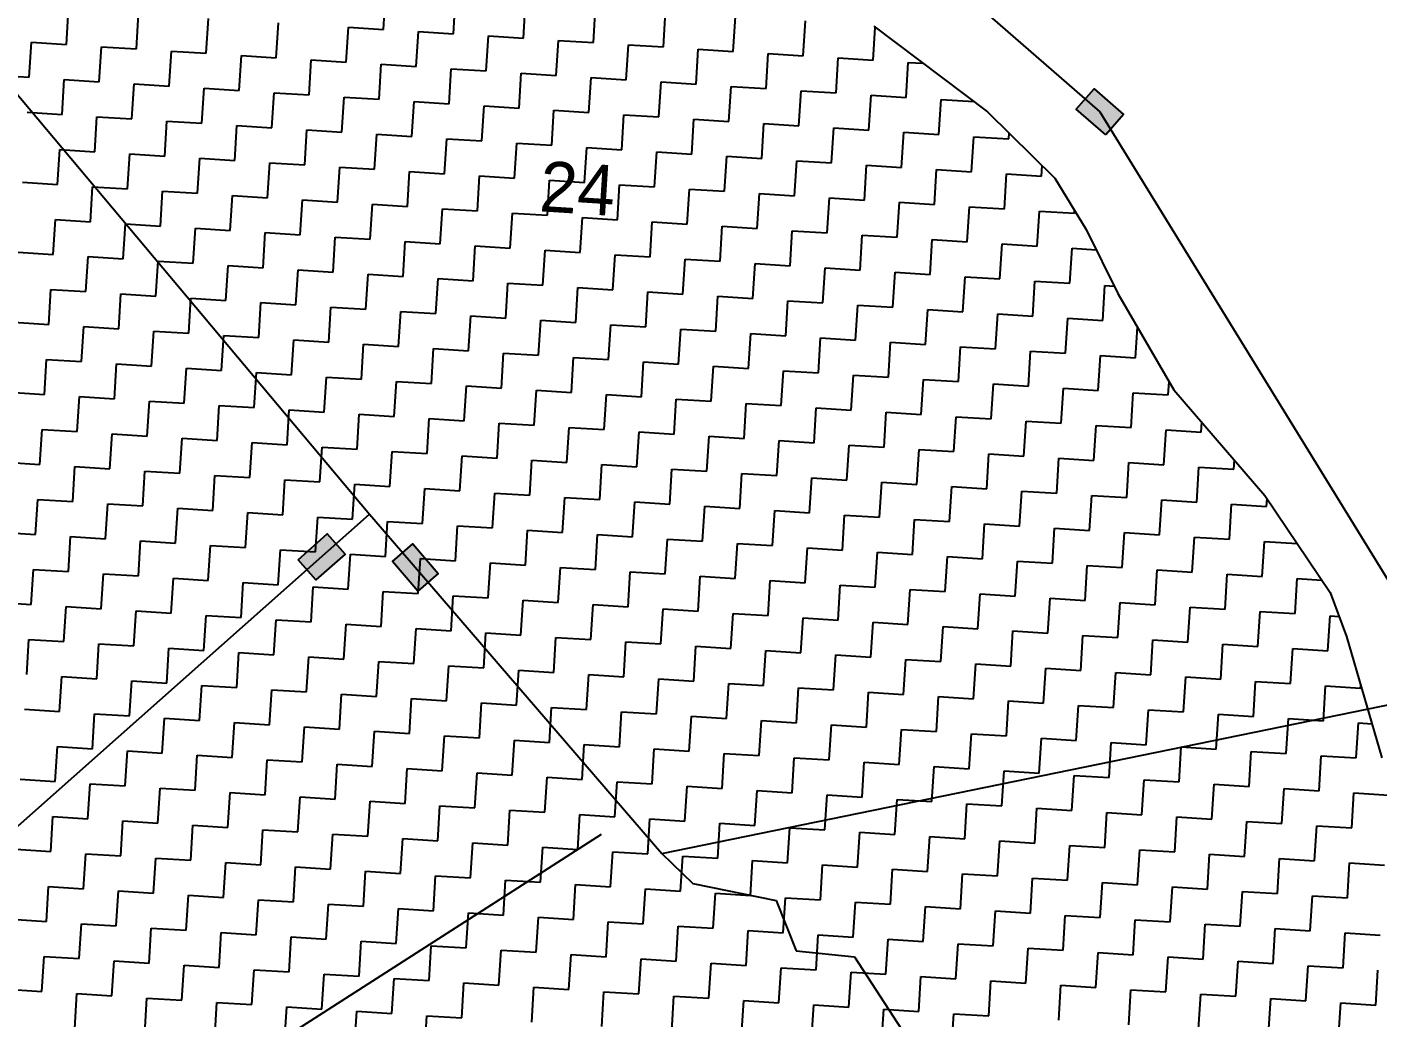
# Model space of a CAD drawing. Header units: metres. Extents: x 283327 to 285518, y 2014808 to 2017186.
# Drawn here: x 284659.1 to 285142.3, y 2015460.7 to 2015815.1 of the extents above; entities that cross this region are included whole.
import ezdxf
from ezdxf.enums import TextEntityAlignment as Align

# ---------------------------------------------------------------- set-up
doc = ezdxf.new("R2010")
doc.units = ezdxf.units.M
doc.header["$MEASUREMENT"] = 0
for name, color, linetype in [('POLY_HATCH', 12, 'Continuous'), ('POLY_PARCEL', 6, 'Continuous'), ('TEXT_PARCEL', 7, 'Continuous'), ('V_BOUND_LINE', 7, 'Continuous')]:
    doc.layers.add(name, color=color, linetype=linetype)
doc.styles.add('TEXT_MAP', font='', dxfattribs={"height": 2.5})
doc.styles.get('TEXT_MAP').set_extended_font_data('Kruti Dev 050')

msp = doc.modelspace()

# ---------------------------------------------------------------- hatches: boundary and pattern name
for points in [[(285040.74, 2015792.94), (285034.39, 2015785.66), (285044.91, 2015776.49), (285051.25, 2015783.77)], [(284772.89, 2015626.62), (284766.48, 2015633.85), (284756.04, 2015624.59), (284762.44, 2015617.36)], [(284797.15, 2015630.22), (284789.8, 2015623.95), (284798.87, 2015613.34), (284806.21, 2015619.61)]]:
    msp.add_hatch(color=256).paths.add_polyline_path(points)

# ---------------------------------------------------------------- linework, layer by layer
for points in [[(285044.91, 2015776.49), (285034.39, 2015785.66), (285040.74, 2015792.94), (285051.25, 2015783.77)], [(284756.04, 2015624.59), (284766.48, 2015633.85), (284772.89, 2015626.62), (284762.44, 2015617.36)], [(284798.87, 2015613.34), (284789.8, 2015623.95), (284797.15, 2015630.22), (284806.21, 2015619.61)]]:
    msp.add_lwpolyline(points, close=True)
msp.add_lwpolyline([(284659.73, 2015395.13), (284864.59, 2015526.42)])
at = {"layer": 'POLY_HATCH', "linetype": 'Continuous'}
for p, q in [((284786.59, 2015814.25), (284787.38, 2015826.76)), ((284811.62, 2015812.67), (284812.4, 2015825.19)), ((284836.64, 2015811.1), (284837.43, 2015823.61)), ((284673.19, 2015808.82), (284673.98, 2015821.33)), ((284698.22, 2015807.25), (284699.01, 2015819.76)), ((284723.24, 2015805.67), (284724.03, 2015818.18)), ((284861.67, 2015809.53), (284862.45, 2015822.04)), ((284886.69, 2015807.95), (284887.48, 2015820.46)), ((284911.71, 2015806.38), (284912.5, 2015818.89)), ((284748.27, 2015804.1), (284749.06, 2015816.61)), ((284773.29, 2015802.52), (284774.08, 2015815.04)), ((284774.08, 2015815.04), (284786.59, 2015814.25)), ((284798.32, 2015800.95), (284799.1, 2015813.46)), ((284799.1, 2015813.46), (284811.62, 2015812.67)), ((284936.74, 2015804.8), (284937.53, 2015817.31)), ((284961.76, 2015803.23), (284962.5, 2015814.93)), ((284659.9, 2015797.1), (284660.68, 2015809.61)), ((284660.68, 2015809.61), (284673.19, 2015808.82)), ((284684.92, 2015795.52), (284685.71, 2015808.03)), ((284685.71, 2015808.03), (284698.22, 2015807.25)), ((284823.34, 2015799.37), (284824.13, 2015811.89)), ((284824.13, 2015811.89), (284836.64, 2015811.1)), ((284848.37, 2015797.8), (284849.15, 2015810.31)), ((284849.15, 2015810.31), (284861.67, 2015809.53)), ((284873.39, 2015796.23), (284874.18, 2015808.74)), ((284874.18, 2015808.74), (284886.69, 2015807.95)), ((284709.94, 2015793.95), (284710.73, 2015806.46)), ((284710.73, 2015806.46), (284723.24, 2015805.67)), ((284734.97, 2015792.37), (284735.76, 2015804.88)), ((284735.76, 2015804.88), (284748.27, 2015804.1)), ((284759.99, 2015790.8), (284760.78, 2015803.31)), ((284760.78, 2015803.31), (284773.29, 2015802.52)), ((284898.42, 2015794.65), (284899.2, 2015807.16)), ((284899.2, 2015807.16), (284911.71, 2015806.38)), ((284923.44, 2015793.08), (284924.23, 2015805.59)), ((284924.23, 2015805.59), (284936.74, 2015804.8)), ((284948.46, 2015791.5), (284949.25, 2015804.01)), ((284949.25, 2015804.01), (284961.76, 2015803.23)), ((284785.02, 2015789.22), (284785.81, 2015801.74)), ((284785.81, 2015801.74), (284798.32, 2015800.95)), ((284810.04, 2015787.65), (284810.83, 2015800.16)), ((284810.83, 2015800.16), (284823.34, 2015799.37)), ((284835.07, 2015786.07), (284835.85, 2015798.59)), ((284835.85, 2015798.59), (284848.37, 2015797.8)), ((284973.49, 2015789.93), (284974.28, 2015802.44)), ((284974.28, 2015802.44), (284979.51, 2015802.11)), ((284647.38, 2015797.88), (284659.9, 2015797.1)), ((284671.62, 2015783.8), (284672.41, 2015796.31)), ((284672.41, 2015796.31), (284684.92, 2015795.52)), ((284696.65, 2015782.22), (284697.43, 2015794.73)), ((284697.43, 2015794.73), (284709.94, 2015793.95)), ((284860.09, 2015784.5), (284860.88, 2015797.01)), ((284860.88, 2015797.01), (284873.39, 2015796.23)), ((284885.12, 2015782.93), (284885.9, 2015795.44)), ((284885.9, 2015795.44), (284898.42, 2015794.65)), ((284910.14, 2015781.35), (284910.93, 2015793.86)), ((284910.93, 2015793.86), (284923.44, 2015793.08)), ((284721.67, 2015780.65), (284722.46, 2015793.16)), ((284722.46, 2015793.16), (284734.97, 2015792.37)), ((284746.69, 2015779.07), (284747.48, 2015791.59)), ((284747.48, 2015791.59), (284759.99, 2015790.8)), ((284771.72, 2015777.5), (284772.51, 2015790.01)), ((284772.51, 2015790.01), (284785.02, 2015789.22)), ((284935.16, 2015779.78), (284935.95, 2015792.29)), ((284935.95, 2015792.29), (284948.46, 2015791.5)), ((284960.19, 2015778.2), (284960.98, 2015790.72)), ((284960.98, 2015790.72), (284973.49, 2015789.93)), ((284985.21, 2015776.63), (284986, 2015789.14)), ((284986, 2015789.14), (284997.69, 2015788.41)), ((284659.11, 2015784.58), (284671.62, 2015783.8)), ((284796.74, 2015775.92), (284797.53, 2015788.44)), ((284797.53, 2015788.44), (284810.04, 2015787.65)), ((284821.77, 2015774.35), (284822.55, 2015786.86)), ((284822.55, 2015786.86), (284835.07, 2015786.07)), ((284846.79, 2015772.78), (284847.58, 2015785.29)), ((284847.58, 2015785.29), (284860.09, 2015784.5)), ((284871.82, 2015771.2), (284872.6, 2015783.71)), ((284872.6, 2015783.71), (284885.12, 2015782.93)), ((284683.35, 2015770.5), (284684.13, 2015783.01)), ((284684.13, 2015783.01), (284696.65, 2015782.22)), ((284708.37, 2015768.92), (284709.16, 2015781.43)), ((284709.16, 2015781.43), (284721.67, 2015780.65)), ((284733.39, 2015767.35), (284734.18, 2015779.86)), ((284734.18, 2015779.86), (284746.69, 2015779.07)), ((284896.84, 2015769.63), (284897.63, 2015782.14)), ((284897.63, 2015782.14), (284910.14, 2015781.35)), ((284921.87, 2015768.05), (284922.65, 2015780.56)), ((284922.65, 2015780.56), (284935.16, 2015779.78)), ((284946.89, 2015766.48), (284947.68, 2015778.99)), ((284947.68, 2015778.99), (284960.19, 2015778.2)), ((284758.42, 2015765.77), (284759.21, 2015778.29)), ((284759.21, 2015778.29), (284771.72, 2015777.5)), ((284783.44, 2015764.2), (284784.23, 2015776.71)), ((284784.23, 2015776.71), (284796.74, 2015775.92)), ((284808.47, 2015762.62), (284809.26, 2015775.14)), ((284809.26, 2015775.14), (284821.77, 2015774.35)), ((284971.91, 2015764.9), (284972.7, 2015777.42)), ((284972.7, 2015777.42), (284985.21, 2015776.63)), ((284996.94, 2015763.33), (284997.73, 2015775.84)), ((284997.73, 2015775.84), (285010.24, 2015775.05)), ((285010.24, 2015775.05), (285010.37, 2015777.08)), ((284670.05, 2015758.77), (284670.83, 2015771.28)), ((284670.83, 2015771.28), (284683.35, 2015770.5)), ((284695.07, 2015757.2), (284695.86, 2015769.71)), ((284695.86, 2015769.71), (284708.37, 2015768.92)), ((284833.49, 2015761.05), (284834.28, 2015773.56)), ((284834.28, 2015773.56), (284846.79, 2015772.78)), ((284858.52, 2015759.48), (284859.3, 2015771.99)), ((284859.3, 2015771.99), (284871.82, 2015771.2)), ((284883.54, 2015757.9), (284884.33, 2015770.41)), ((284884.33, 2015770.41), (284896.84, 2015769.63)), ((284720.1, 2015755.62), (284720.88, 2015768.13)), ((284720.88, 2015768.13), (284733.39, 2015767.35)), ((284745.12, 2015754.05), (284745.91, 2015766.56)), ((284745.91, 2015766.56), (284758.42, 2015765.77)), ((284770.14, 2015752.47), (284770.93, 2015764.99)), ((284770.93, 2015764.99), (284783.44, 2015764.2)), ((284908.57, 2015756.33), (284909.35, 2015768.84)), ((284909.35, 2015768.84), (284921.87, 2015768.05)), ((284933.59, 2015754.75), (284934.38, 2015767.27)), ((284934.38, 2015767.27), (284946.89, 2015766.48)), ((284958.61, 2015753.18), (284959.4, 2015765.69)), ((284959.4, 2015765.69), (284971.91, 2015764.9)), ((285021.96, 2015761.76), (285022.2, 2015765.46)), ((284657.53, 2015759.56), (284670.05, 2015758.77)), ((284795.17, 2015750.9), (284795.96, 2015763.41)), ((284795.96, 2015763.41), (284808.47, 2015762.62)), ((284820.19, 2015749.33), (284820.98, 2015761.84)), ((284820.98, 2015761.84), (284833.49, 2015761.05)), ((284845.22, 2015747.75), (284846, 2015760.26)), ((284846, 2015760.26), (284858.52, 2015759.48)), ((284983.64, 2015751.6), (284984.43, 2015764.12)), ((284984.43, 2015764.12), (284996.94, 2015763.33)), ((285008.66, 2015750.03), (285009.45, 2015762.54)), ((285009.45, 2015762.54), (285021.96, 2015761.76)), ((284681.77, 2015745.47), (284682.56, 2015757.98)), ((284682.56, 2015757.98), (284695.07, 2015757.2)), ((284706.8, 2015743.9), (284707.58, 2015756.41)), ((284707.58, 2015756.41), (284720.1, 2015755.62)), ((284731.82, 2015742.32), (284732.61, 2015754.84)), ((284732.61, 2015754.84), (284745.12, 2015754.05)), ((284870.24, 2015746.18), (284871.03, 2015758.69)), ((284871.03, 2015758.69), (284883.54, 2015757.9)), ((284895.27, 2015744.6), (284896.05, 2015757.11)), ((284896.05, 2015757.11), (284908.57, 2015756.33)), ((284920.29, 2015743.03), (284921.08, 2015755.54)), ((284921.08, 2015755.54), (284933.59, 2015754.75)), ((284756.84, 2015740.75), (284757.63, 2015753.26)), ((284757.63, 2015753.26), (284770.14, 2015752.47)), ((284781.87, 2015739.17), (284782.66, 2015751.69)), ((284782.66, 2015751.69), (284795.17, 2015750.9)), ((284806.89, 2015737.6), (284807.68, 2015750.11)), ((284807.68, 2015750.11), (284820.19, 2015749.33)), ((284945.32, 2015741.45), (284946.1, 2015753.97)), ((284946.1, 2015753.97), (284958.61, 2015753.18)), ((284970.34, 2015739.88), (284971.13, 2015752.39)), ((284971.13, 2015752.39), (284983.64, 2015751.6)), ((284995.36, 2015738.31), (284996.15, 2015750.82)), ((284996.15, 2015750.82), (285008.66, 2015750.03)), ((284668.47, 2015733.75), (284669.26, 2015746.26)), ((284669.26, 2015746.26), (284681.77, 2015745.47)), ((284831.92, 2015736.03), (284832.71, 2015748.54)), ((284832.71, 2015748.54), (284845.22, 2015747.75)), ((284856.94, 2015734.45), (284857.73, 2015746.96)), ((284857.73, 2015746.96), (284870.24, 2015746.18)), ((284881.97, 2015732.88), (284882.75, 2015745.39)), ((284882.75, 2015745.39), (284895.27, 2015744.6)), ((285020.39, 2015736.73), (285021.18, 2015749.24)), ((285021.18, 2015749.24), (285033.69, 2015748.46)), ((285033.69, 2015748.46), (285033.75, 2015749.5)), ((284693.5, 2015732.17), (284694.28, 2015744.68)), ((284694.28, 2015744.68), (284706.8, 2015743.9)), ((284718.52, 2015730.6), (284719.31, 2015743.11)), ((284719.31, 2015743.11), (284731.82, 2015742.32)), ((284743.55, 2015729.02), (284744.33, 2015741.54)), ((284744.33, 2015741.54), (284756.84, 2015740.75)), ((284906.99, 2015731.3), (284907.78, 2015743.82)), ((284907.78, 2015743.82), (284920.29, 2015743.03)), ((284932.02, 2015729.73), (284932.8, 2015742.24)), ((284932.8, 2015742.24), (284945.32, 2015741.45)), ((284957.04, 2015728.15), (284957.83, 2015740.67)), ((284957.83, 2015740.67), (284970.34, 2015739.88)), ((284768.57, 2015727.45), (284769.36, 2015739.96)), ((284769.36, 2015739.96), (284781.87, 2015739.17)), ((284793.59, 2015725.88), (284794.38, 2015738.39)), ((284794.38, 2015738.39), (284806.89, 2015737.6)), ((284818.62, 2015724.3), (284819.41, 2015736.81)), ((284819.41, 2015736.81), (284831.92, 2015736.03)), ((284982.07, 2015726.58), (284982.85, 2015739.09)), ((284982.85, 2015739.09), (284995.36, 2015738.31)), ((285007.09, 2015725.01), (285007.88, 2015737.52)), ((285007.88, 2015737.52), (285020.39, 2015736.73)), ((285032.11, 2015723.43), (285032.9, 2015735.94)), ((285032.9, 2015735.94), (285041.54, 2015735.4)), ((284655.96, 2015734.53), (284668.47, 2015733.75)), ((284680.2, 2015720.45), (284680.98, 2015732.96)), ((284680.98, 2015732.96), (284693.5, 2015732.17)), ((284705.22, 2015718.87), (284706.01, 2015731.39)), ((284706.01, 2015731.39), (284718.52, 2015730.6)), ((284843.64, 2015722.73), (284844.43, 2015735.24)), ((284844.43, 2015735.24), (284856.94, 2015734.45)), ((284868.67, 2015721.15), (284869.45, 2015733.66)), ((284869.45, 2015733.66), (284881.97, 2015732.88)), ((284893.69, 2015719.58), (284894.48, 2015732.09)), ((284894.48, 2015732.09), (284906.99, 2015731.3)), ((284730.25, 2015717.3), (284731.03, 2015729.81)), ((284731.03, 2015729.81), (284743.55, 2015729.02)), ((284755.27, 2015715.72), (284756.06, 2015728.24)), ((284756.06, 2015728.24), (284768.57, 2015727.45)), ((284780.29, 2015714.15), (284781.08, 2015726.66)), ((284781.08, 2015726.66), (284793.59, 2015725.88)), ((284918.72, 2015718), (284919.5, 2015730.52)), ((284919.5, 2015730.52), (284932.02, 2015729.73)), ((284943.74, 2015716.43), (284944.53, 2015728.94)), ((284944.53, 2015728.94), (284957.04, 2015728.15)), ((284968.77, 2015714.85), (284969.55, 2015727.37)), ((284969.55, 2015727.37), (284982.07, 2015726.58)), ((284993.79, 2015713.28), (284994.58, 2015725.79)), ((284994.58, 2015725.79), (285007.09, 2015725.01)), ((284666.9, 2015708.72), (284667.68, 2015721.23)), ((284667.68, 2015721.23), (284680.2, 2015720.45)), ((284805.32, 2015712.58), (284806.11, 2015725.09)), ((284806.11, 2015725.09), (284818.62, 2015724.3)), ((284830.34, 2015711), (284831.13, 2015723.51)), ((284831.13, 2015723.51), (284843.64, 2015722.73)), ((284855.37, 2015709.43), (284856.16, 2015721.94)), ((284856.16, 2015721.94), (284868.67, 2015721.15)), ((285018.81, 2015711.71), (285019.6, 2015724.22)), ((285019.6, 2015724.22), (285032.11, 2015723.43)), ((285043.84, 2015710.13), (285044.63, 2015722.64)), ((285044.63, 2015722.64), (285047.97, 2015722.43)), ((284691.92, 2015707.15), (284692.71, 2015719.66)), ((284692.71, 2015719.66), (284705.22, 2015718.87)), ((284716.95, 2015705.57), (284717.73, 2015718.09)), ((284717.73, 2015718.09), (284730.25, 2015717.3)), ((284741.97, 2015704), (284742.76, 2015716.51)), ((284742.76, 2015716.51), (284755.27, 2015715.72)), ((284880.39, 2015707.85), (284881.18, 2015720.37)), ((284881.18, 2015720.37), (284893.69, 2015719.58)), ((284905.42, 2015706.28), (284906.2, 2015718.79)), ((284906.2, 2015718.79), (284918.72, 2015718)), ((284930.44, 2015704.7), (284931.23, 2015717.22)), ((284931.23, 2015717.22), (284943.74, 2015716.43)), ((284767, 2015702.43), (284767.78, 2015714.94)), ((284767.78, 2015714.94), (284780.29, 2015714.15)), ((284792.02, 2015700.85), (284792.81, 2015713.36)), ((284792.81, 2015713.36), (284805.32, 2015712.58)), ((284817.04, 2015699.28), (284817.83, 2015711.79)), ((284817.83, 2015711.79), (284830.34, 2015711)), ((284955.47, 2015703.13), (284956.25, 2015715.64)), ((284956.25, 2015715.64), (284968.77, 2015714.85)), ((284980.49, 2015701.56), (284981.28, 2015714.07)), ((284981.28, 2015714.07), (284993.79, 2015713.28)), ((285005.52, 2015699.98), (285006.3, 2015712.49)), ((285006.3, 2015712.49), (285018.81, 2015711.71)), ((284654.39, 2015709.51), (284666.9, 2015708.72)), ((284678.62, 2015695.42), (284679.41, 2015707.94)), ((284679.41, 2015707.94), (284691.92, 2015707.15)), ((284842.07, 2015697.7), (284842.86, 2015710.21)), ((284842.86, 2015710.21), (284855.37, 2015709.43)), ((284867.09, 2015696.13), (284867.88, 2015708.64)), ((284867.88, 2015708.64), (284880.39, 2015707.85)), ((284892.12, 2015694.55), (284892.91, 2015707.07)), ((284892.91, 2015707.07), (284905.42, 2015706.28)), ((285030.54, 2015698.41), (285031.33, 2015710.92)), ((285031.33, 2015710.92), (285043.84, 2015710.13)), ((285055.56, 2015696.83), (285056.25, 2015707.77)), ((284703.65, 2015693.85), (284704.43, 2015706.36)), ((284704.43, 2015706.36), (284716.95, 2015705.57)), ((284728.67, 2015692.27), (284729.46, 2015704.79)), ((284729.46, 2015704.79), (284741.97, 2015704)), ((284753.7, 2015690.7), (284754.48, 2015703.21)), ((284754.48, 2015703.21), (284767, 2015702.43)), ((284778.72, 2015689.13), (284779.51, 2015701.64)), ((284779.51, 2015701.64), (284792.02, 2015700.85)), ((284917.14, 2015692.98), (284917.93, 2015705.49)), ((284917.93, 2015705.49), (284930.44, 2015704.7)), ((284942.17, 2015691.4), (284942.95, 2015703.92)), ((284942.95, 2015703.92), (284955.47, 2015703.13)), ((284967.19, 2015689.83), (284967.98, 2015702.34)), ((284967.98, 2015702.34), (284980.49, 2015701.56)), ((284803.75, 2015687.55), (284804.53, 2015700.06)), ((284804.53, 2015700.06), (284817.04, 2015699.28)), ((284828.77, 2015685.98), (284829.56, 2015698.49)), ((284829.56, 2015698.49), (284842.07, 2015697.7)), ((284853.79, 2015684.4), (284854.58, 2015696.91)), ((284854.58, 2015696.91), (284867.09, 2015696.13)), ((284992.22, 2015688.26), (284993, 2015700.77)), ((284993, 2015700.77), (285005.52, 2015699.98)), ((285017.24, 2015686.68), (285018.03, 2015699.19)), ((285018.03, 2015699.19), (285030.54, 2015698.41)), ((285042.26, 2015685.11), (285043.05, 2015697.62)), ((285043.05, 2015697.62), (285055.56, 2015696.83)), ((284665.32, 2015683.7), (284666.11, 2015696.21)), ((284666.11, 2015696.21), (284678.62, 2015695.42)), ((284690.35, 2015682.12), (284691.14, 2015694.64)), ((284691.14, 2015694.64), (284703.65, 2015693.85)), ((284715.37, 2015680.55), (284716.16, 2015693.06)), ((284716.16, 2015693.06), (284728.67, 2015692.27)), ((284878.82, 2015682.83), (284879.61, 2015695.34)), ((284879.61, 2015695.34), (284892.12, 2015694.55)), ((284903.84, 2015681.25), (284904.63, 2015693.77)), ((284904.63, 2015693.77), (284917.14, 2015692.98)), ((284928.87, 2015679.68), (284929.65, 2015692.19)), ((284929.65, 2015692.19), (284942.17, 2015691.4)), ((284740.4, 2015678.97), (284741.18, 2015691.49)), ((284741.18, 2015691.49), (284753.7, 2015690.7)), ((284765.42, 2015677.4), (284766.21, 2015689.91)), ((284766.21, 2015689.91), (284778.72, 2015689.13)), ((284790.45, 2015675.83), (284791.23, 2015688.34)), ((284791.23, 2015688.34), (284803.75, 2015687.55)), ((284953.89, 2015678.11), (284954.68, 2015690.62)), ((284954.68, 2015690.62), (284967.19, 2015689.83)), ((284978.92, 2015676.53), (284979.7, 2015689.04)), ((284979.7, 2015689.04), (284992.22, 2015688.26)), ((285003.94, 2015674.96), (285004.73, 2015687.47)), ((285004.73, 2015687.47), (285017.24, 2015686.68)), ((285067.29, 2015683.53), (285067.58, 2015688.23)), ((284652.81, 2015684.49), (284665.32, 2015683.7)), ((284677.05, 2015670.4), (284677.84, 2015682.91)), ((284677.84, 2015682.91), (284690.35, 2015682.12)), ((284815.47, 2015674.25), (284816.26, 2015686.76)), ((284816.26, 2015686.76), (284828.77, 2015685.98)), ((284840.49, 2015672.68), (284841.28, 2015685.19)), ((284841.28, 2015685.19), (284853.79, 2015684.4)), ((284865.52, 2015671.1), (284866.31, 2015683.62)), ((284866.31, 2015683.62), (284878.82, 2015682.83)), ((285028.97, 2015673.38), (285029.75, 2015685.89)), ((285029.75, 2015685.89), (285042.26, 2015685.11)), ((285053.99, 2015671.81), (285054.78, 2015684.32)), ((285054.78, 2015684.32), (285067.29, 2015683.53)), ((284702.07, 2015668.82), (284702.86, 2015681.34)), ((284702.86, 2015681.34), (284715.37, 2015680.55)), ((284727.1, 2015667.25), (284727.88, 2015679.76)), ((284727.88, 2015679.76), (284740.4, 2015678.97)), ((284752.12, 2015665.68), (284752.91, 2015678.19)), ((284752.91, 2015678.19), (284765.42, 2015677.4)), ((284890.54, 2015669.53), (284891.33, 2015682.04)), ((284891.33, 2015682.04), (284903.84, 2015681.25)), ((284915.57, 2015667.95), (284916.36, 2015680.47)), ((284916.36, 2015680.47), (284928.87, 2015679.68)), ((284940.59, 2015666.38), (284941.38, 2015678.89)), ((284941.38, 2015678.89), (284953.89, 2015678.11)), ((284777.15, 2015664.1), (284777.93, 2015676.61)), ((284777.93, 2015676.61), (284790.45, 2015675.83)), ((284802.17, 2015662.53), (284802.96, 2015675.04)), ((284802.96, 2015675.04), (284815.47, 2015674.25)), ((284827.2, 2015660.95), (284827.98, 2015673.46)), ((284827.98, 2015673.46), (284840.49, 2015672.68)), ((284965.62, 2015664.81), (284966.4, 2015677.32)), ((284966.4, 2015677.32), (284978.92, 2015676.53)), ((284990.64, 2015663.23), (284991.43, 2015675.74)), ((284991.43, 2015675.74), (285003.94, 2015674.96)), ((285015.67, 2015661.66), (285016.45, 2015674.17)), ((285016.45, 2015674.17), (285028.97, 2015673.38)), ((285040.69, 2015660.08), (285041.48, 2015672.6)), ((285041.48, 2015672.6), (285053.99, 2015671.81)), ((285079.01, 2015670.23), (285079.24, 2015673.76)), ((284663.75, 2015658.67), (284664.54, 2015671.19)), ((284664.54, 2015671.19), (284677.05, 2015670.4)), ((284688.77, 2015657.1), (284689.56, 2015669.61)), ((284689.56, 2015669.61), (284702.07, 2015668.82)), ((284713.8, 2015655.52), (284714.59, 2015668.04)), ((284714.59, 2015668.04), (284727.1, 2015667.25)), ((284852.22, 2015659.38), (284853.01, 2015671.89)), ((284853.01, 2015671.89), (284865.52, 2015671.1)), ((284877.24, 2015657.8), (284878.03, 2015670.32)), ((284878.03, 2015670.32), (284890.54, 2015669.53)), ((284902.27, 2015656.23), (284903.06, 2015668.74)), ((284903.06, 2015668.74), (284915.57, 2015667.95)), ((285065.71, 2015658.51), (285066.5, 2015671.02)), ((285066.5, 2015671.02), (285079.01, 2015670.23)), ((284738.82, 2015653.95), (284739.61, 2015666.46)), ((284739.61, 2015666.46), (284752.12, 2015665.68)), ((284763.85, 2015652.38), (284764.63, 2015664.89)), ((284764.63, 2015664.89), (284777.15, 2015664.1)), ((284788.87, 2015650.8), (284789.66, 2015663.31)), ((284789.66, 2015663.31), (284802.17, 2015662.53)), ((284927.29, 2015654.66), (284928.08, 2015667.17)), ((284928.08, 2015667.17), (284940.59, 2015666.38)), ((284952.32, 2015653.08), (284953.1, 2015665.59)), ((284953.1, 2015665.59), (284965.62, 2015664.81)), ((284977.34, 2015651.51), (284978.13, 2015664.02)), ((284978.13, 2015664.02), (284990.64, 2015663.23)), ((284651.24, 2015659.46), (284663.75, 2015658.67)), ((284813.9, 2015649.23), (284814.68, 2015661.74)), ((284814.68, 2015661.74), (284827.2, 2015660.95)), ((284838.92, 2015647.65), (284839.71, 2015660.17)), ((284839.71, 2015660.17), (284852.22, 2015659.38)), ((284863.94, 2015646.08), (284864.73, 2015658.59)), ((284864.73, 2015658.59), (284877.24, 2015657.8)), ((285002.37, 2015649.93), (285003.15, 2015662.44)), ((285003.15, 2015662.44), (285015.67, 2015661.66)), ((285027.39, 2015648.36), (285028.18, 2015660.87)), ((285028.18, 2015660.87), (285040.69, 2015660.08)), ((285052.42, 2015646.78), (285053.2, 2015659.3)), ((285053.2, 2015659.3), (285065.71, 2015658.51)), ((285090.74, 2015656.93), (285090.94, 2015660.16)), ((284675.47, 2015645.37), (284676.26, 2015657.89)), ((284676.26, 2015657.89), (284688.77, 2015657.1)), ((284700.5, 2015643.8), (284701.29, 2015656.31)), ((284701.29, 2015656.31), (284713.8, 2015655.52)), ((284725.52, 2015642.23), (284726.31, 2015654.74)), ((284726.31, 2015654.74), (284738.82, 2015653.95)), ((284888.97, 2015644.5), (284889.76, 2015657.02)), ((284889.76, 2015657.02), (284902.27, 2015656.23)), ((284913.99, 2015642.93), (284914.78, 2015655.44)), ((284914.78, 2015655.44), (284927.29, 2015654.66)), ((284939.02, 2015641.36), (284939.81, 2015653.87)), ((284939.81, 2015653.87), (284952.32, 2015653.08)), ((285077.44, 2015645.21), (285078.23, 2015657.72)), ((285078.23, 2015657.72), (285090.74, 2015656.93)), ((284750.55, 2015640.65), (284751.33, 2015653.16)), ((284751.33, 2015653.16), (284763.85, 2015652.38)), ((284775.57, 2015639.08), (284776.36, 2015651.59)), ((284776.36, 2015651.59), (284788.87, 2015650.8)), ((284800.6, 2015637.5), (284801.38, 2015650.01)), ((284801.38, 2015650.01), (284813.9, 2015649.23)), ((284825.62, 2015635.93), (284826.41, 2015648.44)), ((284826.41, 2015648.44), (284838.92, 2015647.65)), ((284964.04, 2015639.78), (284964.83, 2015652.29)), ((284964.83, 2015652.29), (284977.34, 2015651.51)), ((284989.07, 2015638.21), (284989.85, 2015650.72)), ((284989.85, 2015650.72), (285002.37, 2015649.93)), ((285014.09, 2015636.63), (285014.88, 2015649.15)), ((285014.88, 2015649.15), (285027.39, 2015648.36)), ((284662.17, 2015633.65), (284662.96, 2015646.16)), ((284662.96, 2015646.16), (284675.47, 2015645.37)), ((284687.2, 2015632.07), (284687.99, 2015644.59)), ((284687.99, 2015644.59), (284700.5, 2015643.8)), ((284850.65, 2015634.35), (284851.43, 2015646.87)), ((284851.43, 2015646.87), (284863.94, 2015646.08)), ((284875.67, 2015632.78), (284876.46, 2015645.29)), ((284876.46, 2015645.29), (284888.97, 2015644.5)), ((284900.69, 2015631.21), (284901.48, 2015643.72)), ((284901.48, 2015643.72), (284913.99, 2015642.93)), ((285039.12, 2015635.06), (285039.9, 2015647.57)), ((285039.9, 2015647.57), (285052.42, 2015646.78)), ((285064.14, 2015633.48), (285064.93, 2015646)), ((285064.93, 2015646), (285077.44, 2015645.21)), ((285089.17, 2015631.91), (285089.95, 2015644.42)), ((285089.95, 2015644.42), (285102.46, 2015643.64)), ((285102.46, 2015643.64), (285102.63, 2015646.32)), ((284712.22, 2015630.5), (284713.01, 2015643.01)), ((284713.01, 2015643.01), (284725.52, 2015642.23)), ((284737.25, 2015628.93), (284738.04, 2015641.44)), ((284738.04, 2015641.44), (284750.55, 2015640.65)), ((284762.27, 2015627.35), (284763.06, 2015639.86)), ((284763.06, 2015639.86), (284775.57, 2015639.08)), ((284925.72, 2015629.63), (284926.51, 2015642.14)), ((284926.51, 2015642.14), (284939.02, 2015641.36)), ((284950.74, 2015628.06), (284951.53, 2015640.57)), ((284951.53, 2015640.57), (284964.04, 2015639.78)), ((284975.77, 2015626.48), (284976.55, 2015638.99)), ((284976.55, 2015638.99), (284989.07, 2015638.21)), ((284649.66, 2015634.44), (284662.17, 2015633.65)), ((284787.3, 2015625.78), (284788.08, 2015638.29)), ((284788.08, 2015638.29), (284800.6, 2015637.5)), ((284812.32, 2015624.2), (284813.11, 2015636.72)), ((284813.11, 2015636.72), (284825.62, 2015635.93)), ((284837.35, 2015622.63), (284838.13, 2015635.14)), ((284838.13, 2015635.14), (284850.65, 2015634.35)), ((285000.79, 2015624.91), (285001.58, 2015637.42)), ((285001.58, 2015637.42), (285014.09, 2015636.63)), ((285025.82, 2015623.33), (285026.6, 2015635.85)), ((285026.6, 2015635.85), (285039.12, 2015635.06)), ((285050.84, 2015621.76), (285051.63, 2015634.27)), ((285051.63, 2015634.27), (285064.14, 2015633.48)), ((284673.9, 2015620.35), (284674.69, 2015632.86)), ((284674.69, 2015632.86), (284687.2, 2015632.07)), ((284698.92, 2015618.78), (284699.71, 2015631.29)), ((284699.71, 2015631.29), (284712.22, 2015630.5)), ((284723.95, 2015617.2), (284724.74, 2015629.71)), ((284724.74, 2015629.71), (284737.25, 2015628.93)), ((284862.37, 2015621.05), (284863.16, 2015633.57)), ((284863.16, 2015633.57), (284875.67, 2015632.78)), ((284887.4, 2015619.48), (284888.18, 2015631.99)), ((284888.18, 2015631.99), (284900.69, 2015631.21)), ((284912.42, 2015617.91), (284913.21, 2015630.42)), ((284913.21, 2015630.42), (284925.72, 2015629.63)), ((285075.87, 2015620.18), (285076.65, 2015632.7)), ((285076.65, 2015632.7), (285089.17, 2015631.91)), ((285100.89, 2015618.61), (285101.68, 2015631.12)), ((285101.68, 2015631.12), (285113.37, 2015630.39)), ((284748.97, 2015615.63), (284749.76, 2015628.14)), ((284749.76, 2015628.14), (284762.27, 2015627.35)), ((284774, 2015614.05), (284774.78, 2015626.56)), ((284774.78, 2015626.56), (284787.3, 2015625.78)), ((284799.02, 2015612.48), (284799.81, 2015624.99)), ((284799.81, 2015624.99), (284812.32, 2015624.2)), ((284937.44, 2015616.33), (284938.23, 2015628.84)), ((284938.23, 2015628.84), (284950.74, 2015628.06)), ((284962.47, 2015614.76), (284963.26, 2015627.27)), ((284963.26, 2015627.27), (284975.77, 2015626.48)), ((284987.49, 2015613.18), (284988.28, 2015625.7)), ((284988.28, 2015625.7), (285000.79, 2015624.91)), ((284660.6, 2015608.62), (284661.39, 2015621.14)), ((284661.39, 2015621.14), (284673.9, 2015620.35)), ((284685.62, 2015607.05), (284686.41, 2015619.56)), ((284686.41, 2015619.56), (284698.92, 2015618.78)), ((284824.05, 2015610.9), (284824.83, 2015623.42)), ((284824.83, 2015623.42), (284837.35, 2015622.63)), ((284849.07, 2015609.33), (284849.86, 2015621.84)), ((284849.86, 2015621.84), (284862.37, 2015621.05)), ((284874.1, 2015607.75), (284874.88, 2015620.27)), ((284874.88, 2015620.27), (284887.4, 2015619.48)), ((285012.52, 2015611.61), (285013.3, 2015624.12)), ((285013.3, 2015624.12), (285025.82, 2015623.33)), ((285037.54, 2015610.03), (285038.33, 2015622.55)), ((285038.33, 2015622.55), (285050.84, 2015621.76)), ((285062.57, 2015608.46), (285063.35, 2015620.97)), ((285063.35, 2015620.97), (285075.87, 2015620.18)), ((285087.59, 2015606.89), (285088.38, 2015619.4)), ((285088.38, 2015619.4), (285100.89, 2015618.61)), ((284710.65, 2015605.48), (284711.44, 2015617.99)), ((284711.44, 2015617.99), (284723.95, 2015617.2)), ((284735.67, 2015603.9), (284736.46, 2015616.41)), ((284736.46, 2015616.41), (284748.97, 2015615.63)), ((284760.7, 2015602.33), (284761.49, 2015614.84)), ((284761.49, 2015614.84), (284774, 2015614.05)), ((284899.12, 2015606.18), (284899.91, 2015618.69)), ((284899.91, 2015618.69), (284912.42, 2015617.91)), ((284924.14, 2015604.61), (284924.93, 2015617.12)), ((284924.93, 2015617.12), (284937.44, 2015616.33)), ((284949.17, 2015603.03), (284949.96, 2015615.54)), ((284949.96, 2015615.54), (284962.47, 2015614.76)), ((285112.62, 2015605.31), (285113.4, 2015617.82)), ((285113.4, 2015617.82), (285122.21, 2015617.27)), ((284785.72, 2015600.75), (284786.51, 2015613.27)), ((284786.51, 2015613.27), (284799.02, 2015612.48)), ((284810.75, 2015599.18), (284811.53, 2015611.69)), ((284811.53, 2015611.69), (284824.05, 2015610.9)), ((284835.77, 2015597.6), (284836.56, 2015610.12)), ((284836.56, 2015610.12), (284849.07, 2015609.33)), ((284974.19, 2015601.46), (284974.98, 2015613.97)), ((284974.98, 2015613.97), (284987.49, 2015613.18)), ((284999.22, 2015599.88), (285000.01, 2015612.4)), ((285000.01, 2015612.4), (285012.52, 2015611.61)), ((285024.24, 2015598.31), (285025.03, 2015610.82)), ((285025.03, 2015610.82), (285037.54, 2015610.03)), ((284648.09, 2015609.41), (284660.6, 2015608.62)), ((284672.33, 2015595.33), (284673.11, 2015607.84)), ((284673.11, 2015607.84), (284685.62, 2015607.05)), ((284697.35, 2015593.75), (284698.14, 2015606.26)), ((284698.14, 2015606.26), (284710.65, 2015605.48)), ((284860.8, 2015596.03), (284861.58, 2015608.54)), ((284861.58, 2015608.54), (284874.1, 2015607.75)), ((284885.82, 2015594.46), (284886.61, 2015606.97)), ((284886.61, 2015606.97), (284899.12, 2015606.18)), ((284910.85, 2015592.88), (284911.63, 2015605.39)), ((284911.63, 2015605.39), (284924.14, 2015604.61)), ((285049.27, 2015596.73), (285050.05, 2015609.25)), ((285050.05, 2015609.25), (285062.57, 2015608.46)), ((285074.29, 2015595.16), (285075.08, 2015607.67)), ((285075.08, 2015607.67), (285087.59, 2015606.89)), ((285099.32, 2015593.59), (285100.1, 2015606.1)), ((285100.1, 2015606.1), (285112.62, 2015605.31)), ((284722.37, 2015592.18), (284723.16, 2015604.69)), ((284723.16, 2015604.69), (284735.67, 2015603.9)), ((284747.4, 2015590.6), (284748.19, 2015603.11)), ((284748.19, 2015603.11), (284760.7, 2015602.33)), ((284772.42, 2015589.03), (284773.21, 2015601.54)), ((284773.21, 2015601.54), (284785.72, 2015600.75)), ((284935.87, 2015591.31), (284936.66, 2015603.82)), ((284936.66, 2015603.82), (284949.17, 2015603.03)), ((284960.89, 2015589.73), (284961.68, 2015602.24)), ((284961.68, 2015602.24), (284974.19, 2015601.46)), ((284985.92, 2015588.16), (284986.71, 2015600.67)), ((284986.71, 2015600.67), (284999.22, 2015599.88)), ((285124.34, 2015592.01), (285125.13, 2015604.52)), ((285125.13, 2015604.52), (285128.36, 2015604.32)), ((284659.03, 2015583.6), (284659.81, 2015596.11)), ((284659.81, 2015596.11), (284672.33, 2015595.33)), ((284797.45, 2015587.45), (284798.24, 2015599.97)), ((284798.24, 2015599.97), (284810.75, 2015599.18)), ((284822.47, 2015585.88), (284823.26, 2015598.39)), ((284823.26, 2015598.39), (284835.77, 2015597.6)), ((284847.5, 2015584.3), (284848.28, 2015596.82)), ((284848.28, 2015596.82), (284860.8, 2015596.03)), ((284872.52, 2015582.73), (284873.31, 2015595.24)), ((284873.31, 2015595.24), (284885.82, 2015594.46)), ((285010.94, 2015586.58), (285011.73, 2015599.1)), ((285011.73, 2015599.1), (285024.24, 2015598.31)), ((285035.97, 2015585.01), (285036.75, 2015597.52)), ((285036.75, 2015597.52), (285049.27, 2015596.73)), ((285060.99, 2015583.44), (285061.78, 2015595.95)), ((285061.78, 2015595.95), (285074.29, 2015595.16)), ((284684.05, 2015582.03), (284684.84, 2015594.54)), ((284684.84, 2015594.54), (284697.35, 2015593.75)), ((284709.08, 2015580.45), (284709.86, 2015592.96)), ((284709.86, 2015592.96), (284722.37, 2015592.18)), ((284734.1, 2015578.88), (284734.89, 2015591.39)), ((284734.89, 2015591.39), (284747.4, 2015590.6)), ((284897.55, 2015581.16), (284898.33, 2015593.67)), ((284898.33, 2015593.67), (284910.85, 2015592.88)), ((284922.57, 2015579.58), (284923.36, 2015592.09)), ((284923.36, 2015592.09), (284935.87, 2015591.31)), ((284947.59, 2015578.01), (284948.38, 2015590.52)), ((284948.38, 2015590.52), (284960.89, 2015589.73)), ((285086.02, 2015581.86), (285086.8, 2015594.37)), ((285086.8, 2015594.37), (285099.32, 2015593.59)), ((285111.04, 2015580.29), (285111.83, 2015592.8)), ((285111.83, 2015592.8), (285124.34, 2015592.01)), ((284759.12, 2015577.3), (284759.91, 2015589.81)), ((284759.91, 2015589.81), (284772.42, 2015589.03)), ((284784.15, 2015575.73), (284784.94, 2015588.24)), ((284784.94, 2015588.24), (284797.45, 2015587.45)), ((284809.17, 2015574.15), (284809.96, 2015586.67)), ((284809.96, 2015586.67), (284822.47, 2015585.88)), ((284972.62, 2015576.43), (284973.41, 2015588.95)), ((284973.41, 2015588.95), (284985.92, 2015588.16)), ((284997.64, 2015574.86), (284998.43, 2015587.37)), ((284998.43, 2015587.37), (285010.94, 2015586.58)), ((285022.67, 2015573.28), (285023.46, 2015585.8)), ((285023.46, 2015585.8), (285035.97, 2015585.01)), ((284670.75, 2015570.3), (284671.54, 2015582.81)), ((284671.54, 2015582.81), (284684.05, 2015582.03)), ((284695.78, 2015568.73), (284696.56, 2015581.24)), ((284696.56, 2015581.24), (284709.08, 2015580.45)), ((284834.2, 2015572.58), (284834.98, 2015585.09)), ((284834.98, 2015585.09), (284847.5, 2015584.3)), ((284859.22, 2015571.01), (284860.01, 2015583.52)), ((284860.01, 2015583.52), (284872.52, 2015582.73)), ((284884.25, 2015569.43), (284885.03, 2015581.94)), ((284885.03, 2015581.94), (284897.55, 2015581.16)), ((285047.69, 2015571.71), (285048.48, 2015584.22)), ((285048.48, 2015584.22), (285060.99, 2015583.44)), ((285072.72, 2015570.14), (285073.5, 2015582.65)), ((285073.5, 2015582.65), (285086.02, 2015581.86)), ((285097.74, 2015568.56), (285098.53, 2015581.07)), ((285098.53, 2015581.07), (285111.04, 2015580.29)), ((284720.8, 2015567.15), (284721.59, 2015579.66)), ((284721.59, 2015579.66), (284734.1, 2015578.88)), ((284745.82, 2015565.58), (284746.61, 2015578.09)), ((284746.61, 2015578.09), (284759.12, 2015577.3)), ((284770.85, 2015564), (284771.64, 2015576.52)), ((284771.64, 2015576.52), (284784.15, 2015575.73)), ((284909.27, 2015567.86), (284910.06, 2015580.37)), ((284910.06, 2015580.37), (284922.57, 2015579.58)), ((284934.3, 2015566.28), (284935.08, 2015578.79)), ((284935.08, 2015578.79), (284947.59, 2015578.01)), ((284959.32, 2015564.71), (284960.11, 2015577.22)), ((284960.11, 2015577.22), (284972.62, 2015576.43)), ((285122.77, 2015566.99), (285123.55, 2015579.5)), ((285123.55, 2015579.5), (285136.07, 2015578.71)), ((285136.07, 2015578.71), (285136.12, 2015579.6)), ((284658.24, 2015571.09), (284670.75, 2015570.3)), ((284795.87, 2015562.43), (284796.66, 2015574.94)), ((284796.66, 2015574.94), (284809.17, 2015574.15)), ((284820.9, 2015560.85), (284821.69, 2015573.37)), ((284821.69, 2015573.37), (284834.2, 2015572.58)), ((284845.92, 2015559.28), (284846.71, 2015571.79)), ((284846.71, 2015571.79), (284859.22, 2015571.01)), ((284984.34, 2015563.13), (284985.13, 2015575.65)), ((284985.13, 2015575.65), (284997.64, 2015574.86)), ((285009.37, 2015561.56), (285010.16, 2015574.07)), ((285010.16, 2015574.07), (285022.67, 2015573.28)), ((285034.39, 2015559.99), (285035.18, 2015572.5)), ((285035.18, 2015572.5), (285047.69, 2015571.71)), ((284682.48, 2015557), (284683.26, 2015569.51)), ((284683.26, 2015569.51), (284695.78, 2015568.73)), ((284707.5, 2015555.43), (284708.29, 2015567.94)), ((284708.29, 2015567.94), (284720.8, 2015567.15)), ((284732.53, 2015553.85), (284733.31, 2015566.36)), ((284733.31, 2015566.36), (284745.82, 2015565.58)), ((284870.95, 2015557.71), (284871.73, 2015570.22)), ((284871.73, 2015570.22), (284884.25, 2015569.43)), ((284895.97, 2015556.13), (284896.76, 2015568.64)), ((284896.76, 2015568.64), (284909.27, 2015567.86)), ((284921, 2015554.56), (284921.78, 2015567.07)), ((284921.78, 2015567.07), (284934.3, 2015566.28)), ((285059.42, 2015558.41), (285060.2, 2015570.92)), ((285060.2, 2015570.92), (285072.72, 2015570.14)), ((285084.44, 2015556.84), (285085.23, 2015569.35)), ((285085.23, 2015569.35), (285097.74, 2015568.56)), ((285109.47, 2015555.26), (285110.25, 2015567.77)), ((285110.25, 2015567.77), (285122.77, 2015566.99)), ((284757.55, 2015552.28), (284758.34, 2015564.79)), ((284758.34, 2015564.79), (284770.85, 2015564)), ((284782.57, 2015550.7), (284783.36, 2015563.22)), ((284783.36, 2015563.22), (284795.87, 2015562.43)), ((284807.6, 2015549.13), (284808.39, 2015561.64)), ((284808.39, 2015561.64), (284820.9, 2015560.85)), ((284946.02, 2015552.98), (284946.81, 2015565.5)), ((284946.81, 2015565.5), (284959.32, 2015564.71)), ((284971.04, 2015551.41), (284971.83, 2015563.92)), ((284971.83, 2015563.92), (284984.34, 2015563.13)), ((284996.07, 2015549.83), (284996.86, 2015562.35)), ((284996.86, 2015562.35), (285009.37, 2015561.56)), ((285134.49, 2015553.69), (285135.28, 2015566.2)), ((285135.28, 2015566.2), (285140.11, 2015565.9)), ((284669.18, 2015545.28), (284669.96, 2015557.79)), ((284669.96, 2015557.79), (284682.48, 2015557)), ((284832.62, 2015547.56), (284833.41, 2015560.07)), ((284833.41, 2015560.07), (284845.92, 2015559.28)), ((284857.65, 2015545.98), (284858.43, 2015558.49)), ((284858.43, 2015558.49), (284870.95, 2015557.71)), ((284882.67, 2015544.41), (284883.46, 2015556.92)), ((284883.46, 2015556.92), (284895.97, 2015556.13)), ((285021.09, 2015548.26), (285021.88, 2015560.77)), ((285021.88, 2015560.77), (285034.39, 2015559.99)), ((285046.12, 2015546.69), (285046.91, 2015559.2)), ((285046.91, 2015559.2), (285059.42, 2015558.41)), ((285071.14, 2015545.11), (285071.93, 2015557.62)), ((285071.93, 2015557.62), (285084.44, 2015556.84)), ((284694.2, 2015543.7), (284694.99, 2015556.21)), ((284694.99, 2015556.21), (284707.5, 2015555.43)), ((284719.23, 2015542.13), (284720.01, 2015554.64)), ((284720.01, 2015554.64), (284732.53, 2015553.85)), ((284744.25, 2015540.55), (284745.04, 2015553.07)), ((284745.04, 2015553.07), (284757.55, 2015552.28)), ((284907.7, 2015542.83), (284908.48, 2015555.34)), ((284908.48, 2015555.34), (284921, 2015554.56)), ((284932.72, 2015541.26), (284933.51, 2015553.77)), ((284933.51, 2015553.77), (284946.02, 2015552.98)), ((284957.75, 2015539.68), (284958.53, 2015552.2)), ((284958.53, 2015552.2), (284971.04, 2015551.41)), ((285096.17, 2015543.54), (285096.95, 2015556.05)), ((285096.95, 2015556.05), (285109.47, 2015555.26)), ((285121.19, 2015541.96), (285121.98, 2015554.48)), ((285121.98, 2015554.48), (285134.49, 2015553.69)), ((284769.27, 2015538.98), (284770.06, 2015551.49)), ((284770.06, 2015551.49), (284782.57, 2015550.7)), ((284794.3, 2015537.4), (284795.09, 2015549.92)), ((284795.09, 2015549.92), (284807.6, 2015549.13)), ((284819.32, 2015535.83), (284820.11, 2015548.34)), ((284820.11, 2015548.34), (284832.62, 2015547.56)), ((284982.77, 2015538.11), (284983.56, 2015550.62)), ((284983.56, 2015550.62), (284996.07, 2015549.83)), ((285007.79, 2015536.54), (285008.58, 2015549.05)), ((285008.58, 2015549.05), (285021.09, 2015548.26)), ((285032.82, 2015534.96), (285033.61, 2015547.47)), ((285033.61, 2015547.47), (285046.12, 2015546.69)), ((284656.66, 2015546.06), (284669.18, 2015545.28)), ((284680.9, 2015531.98), (284681.69, 2015544.49)), ((284681.69, 2015544.49), (284694.2, 2015543.7)), ((284705.93, 2015530.4), (284706.71, 2015542.91)), ((284706.71, 2015542.91), (284719.23, 2015542.13)), ((284844.35, 2015534.26), (284845.14, 2015546.77)), ((284845.14, 2015546.77), (284857.65, 2015545.98)), ((284869.37, 2015532.68), (284870.16, 2015545.19)), ((284870.16, 2015545.19), (284882.67, 2015544.41)), ((284894.4, 2015531.11), (284895.18, 2015543.62)), ((284895.18, 2015543.62), (284907.7, 2015542.83)), ((285057.84, 2015533.39), (285058.63, 2015545.9)), ((285058.63, 2015545.9), (285071.14, 2015545.11)), ((285082.87, 2015531.81), (285083.65, 2015544.32)), ((285083.65, 2015544.32), (285096.17, 2015543.54)), ((285107.89, 2015530.24), (285108.68, 2015542.75)), ((285108.68, 2015542.75), (285121.19, 2015541.96)), ((284730.95, 2015528.83), (284731.74, 2015541.34)), ((284731.74, 2015541.34), (284744.25, 2015540.55)), ((284755.98, 2015527.25), (284756.76, 2015539.77)), ((284756.76, 2015539.77), (284769.27, 2015538.98)), ((284781, 2015525.68), (284781.79, 2015538.19)), ((284781.79, 2015538.19), (284794.3, 2015537.4)), ((284919.42, 2015529.53), (284920.21, 2015542.05)), ((284920.21, 2015542.05), (284932.72, 2015541.26)), ((284944.45, 2015527.96), (284945.23, 2015540.47)), ((284945.23, 2015540.47), (284957.75, 2015539.68)), ((284969.47, 2015526.38), (284970.26, 2015538.9)), ((284970.26, 2015538.9), (284982.77, 2015538.11)), ((284994.5, 2015524.81), (284995.28, 2015537.32)), ((284995.28, 2015537.32), (285007.79, 2015536.54)), ((285132.92, 2015528.66), (285133.7, 2015541.18)), ((285133.7, 2015541.18), (285146.22, 2015540.39)), ((284667.6, 2015520.25), (284668.39, 2015532.76)), ((284668.39, 2015532.76), (284680.9, 2015531.98)), ((284806.02, 2015524.11), (284806.81, 2015536.62)), ((284806.81, 2015536.62), (284819.32, 2015535.83)), ((284831.05, 2015522.53), (284831.84, 2015535.04)), ((284831.84, 2015535.04), (284844.35, 2015534.26)), ((284856.07, 2015520.96), (284856.86, 2015533.47)), ((284856.86, 2015533.47), (284869.37, 2015532.68)), ((285019.52, 2015523.24), (285020.31, 2015535.75)), ((285020.31, 2015535.75), (285032.82, 2015534.96)), ((285044.54, 2015521.66), (285045.33, 2015534.17)), ((285045.33, 2015534.17), (285057.84, 2015533.39)), ((285069.57, 2015520.09), (285070.36, 2015532.6)), ((285070.36, 2015532.6), (285082.87, 2015531.81)), ((284692.63, 2015518.68), (284693.41, 2015531.19)), ((284693.41, 2015531.19), (284705.93, 2015530.4)), ((284717.65, 2015517.1), (284718.44, 2015529.62)), ((284718.44, 2015529.62), (284730.95, 2015528.83)), ((284742.68, 2015515.53), (284743.46, 2015528.04)), ((284743.46, 2015528.04), (284755.98, 2015527.25)), ((284881.1, 2015519.38), (284881.88, 2015531.89)), ((284881.88, 2015531.89), (284894.4, 2015531.11)), ((284906.12, 2015517.81), (284906.91, 2015530.32)), ((284906.91, 2015530.32), (284919.42, 2015529.53)), ((284931.15, 2015516.23), (284931.93, 2015528.75)), ((284931.93, 2015528.75), (284944.45, 2015527.96)), ((285094.59, 2015518.51), (285095.38, 2015531.02)), ((285095.38, 2015531.02), (285107.89, 2015530.24)), ((285119.62, 2015516.94), (285120.4, 2015529.45)), ((285120.4, 2015529.45), (285132.92, 2015528.66)), ((284767.7, 2015513.95), (284768.49, 2015526.47)), ((284768.49, 2015526.47), (284781, 2015525.68)), ((284792.72, 2015512.38), (284793.51, 2015524.89)), ((284793.51, 2015524.89), (284806.02, 2015524.11)), ((284817.75, 2015510.81), (284818.54, 2015523.32)), ((284818.54, 2015523.32), (284831.05, 2015522.53)), ((284956.17, 2015514.66), (284956.96, 2015527.17)), ((284956.96, 2015527.17), (284969.47, 2015526.38)), ((284981.2, 2015513.08), (284981.98, 2015525.6)), ((284981.98, 2015525.6), (284994.5, 2015524.81)), ((285006.22, 2015511.51), (285007.01, 2015524.02)), ((285007.01, 2015524.02), (285019.52, 2015523.24)), ((284655.09, 2015521.04), (284667.6, 2015520.25)), ((284679.33, 2015506.95), (284680.11, 2015519.46)), ((284680.11, 2015519.46), (284692.63, 2015518.68)), ((284842.77, 2015509.23), (284843.56, 2015521.74)), ((284843.56, 2015521.74), (284856.07, 2015520.96)), ((284867.8, 2015507.66), (284868.59, 2015520.17)), ((284868.59, 2015520.17), (284881.1, 2015519.38)), ((284892.82, 2015506.08), (284893.61, 2015518.6)), ((284893.61, 2015518.6), (284906.12, 2015517.81)), ((285031.24, 2015509.94), (285032.03, 2015522.45)), ((285032.03, 2015522.45), (285044.54, 2015521.66)), ((285056.27, 2015508.36), (285057.06, 2015520.87)), ((285057.06, 2015520.87), (285069.57, 2015520.09)), ((285081.29, 2015506.79), (285082.08, 2015519.3)), ((285082.08, 2015519.3), (285094.59, 2015518.51)), ((284704.35, 2015505.38), (284705.14, 2015517.89)), ((284705.14, 2015517.89), (284717.65, 2015517.1)), ((284729.38, 2015503.8), (284730.16, 2015516.32)), ((284730.16, 2015516.32), (284742.68, 2015515.53)), ((284754.4, 2015502.23), (284755.19, 2015514.74)), ((284755.19, 2015514.74), (284767.7, 2015513.95)), ((284779.43, 2015500.65), (284780.21, 2015513.17)), ((284780.21, 2015513.17), (284792.72, 2015512.38)), ((284917.85, 2015504.51), (284918.63, 2015517.02)), ((284918.63, 2015517.02), (284931.15, 2015516.23)), ((284942.87, 2015502.93), (284943.66, 2015515.45)), ((284943.66, 2015515.45), (284956.17, 2015514.66)), ((284967.9, 2015501.36), (284968.68, 2015513.87)), ((284968.68, 2015513.87), (284981.2, 2015513.08)), ((285106.32, 2015505.21), (285107.11, 2015517.73)), ((285107.11, 2015517.73), (285119.62, 2015516.94)), ((285131.34, 2015503.64), (285132.13, 2015516.15)), ((285132.13, 2015516.15), (285144.64, 2015515.36)), ((284804.45, 2015499.08), (284805.24, 2015511.59)), ((284805.24, 2015511.59), (284817.75, 2015510.81)), ((284829.47, 2015497.51), (284830.26, 2015510.02)), ((284830.26, 2015510.02), (284842.77, 2015509.23)), ((284854.5, 2015495.93), (284855.29, 2015508.44)), ((284855.29, 2015508.44), (284867.8, 2015507.66)), ((284992.92, 2015499.79), (284993.71, 2015512.3)), ((284993.71, 2015512.3), (285006.22, 2015511.51)), ((285017.95, 2015498.21), (285018.73, 2015510.72)), ((285018.73, 2015510.72), (285031.24, 2015509.94)), ((285042.97, 2015496.64), (285043.76, 2015509.15)), ((285043.76, 2015509.15), (285056.27, 2015508.36)), ((284666.03, 2015495.23), (284666.82, 2015507.74)), ((284666.82, 2015507.74), (284679.33, 2015506.95)), ((284691.05, 2015493.65), (284691.84, 2015506.17)), ((284691.84, 2015506.17), (284704.35, 2015505.38)), ((284716.08, 2015492.08), (284716.86, 2015504.59)), ((284716.86, 2015504.59), (284729.38, 2015503.8)), ((284879.52, 2015494.36), (284880.31, 2015506.87)), ((284880.31, 2015506.87), (284892.82, 2015506.08)), ((284904.55, 2015492.78), (284905.34, 2015505.3)), ((284905.34, 2015505.3), (284917.85, 2015504.51)), ((284929.57, 2015491.21), (284930.36, 2015503.72)), ((284930.36, 2015503.72), (284942.87, 2015502.93)), ((285067.99, 2015495.06), (285068.78, 2015507.57)), ((285068.78, 2015507.57), (285081.29, 2015506.79)), ((285093.02, 2015493.49), (285093.81, 2015506)), ((285093.81, 2015506), (285106.32, 2015505.21)), ((285118.04, 2015491.91), (285118.83, 2015504.43)), ((285118.83, 2015504.43), (285131.34, 2015503.64)), ((284741.1, 2015490.5), (284741.89, 2015503.02)), ((284741.89, 2015503.02), (284754.4, 2015502.23)), ((284766.13, 2015488.93), (284766.91, 2015501.44)), ((284766.91, 2015501.44), (284779.43, 2015500.65)), ((284791.15, 2015487.36), (284791.94, 2015499.87)), ((284791.94, 2015499.87), (284804.45, 2015499.08)), ((284954.6, 2015489.63), (284955.38, 2015502.15)), ((284955.38, 2015502.15), (284967.9, 2015501.36)), ((284979.62, 2015488.06), (284980.41, 2015500.57)), ((284980.41, 2015500.57), (284992.92, 2015499.79)), ((285004.65, 2015486.49), (285005.43, 2015499)), ((285005.43, 2015499), (285017.95, 2015498.21)), ((284653.52, 2015496.01), (284666.03, 2015495.23)), ((284677.75, 2015481.93), (284678.54, 2015494.44)), ((284678.54, 2015494.44), (284691.05, 2015493.65)), ((284816.18, 2015485.78), (284816.96, 2015498.29)), ((284816.96, 2015498.29), (284829.47, 2015497.51)), ((284841.2, 2015484.21), (284841.99, 2015496.72)), ((284841.99, 2015496.72), (284854.5, 2015495.93)), ((284866.22, 2015482.63), (284867.01, 2015495.14)), ((284867.01, 2015495.14), (284879.52, 2015494.36)), ((285029.67, 2015484.91), (285030.46, 2015497.42)), ((285030.46, 2015497.42), (285042.97, 2015496.64)), ((285054.69, 2015483.34), (285055.48, 2015495.85)), ((285055.48, 2015495.85), (285067.99, 2015495.06)), ((285079.72, 2015481.76), (285080.51, 2015494.28)), ((285080.51, 2015494.28), (285093.02, 2015493.49)), ((284702.78, 2015480.35), (284703.56, 2015492.87)), ((284703.56, 2015492.87), (284716.08, 2015492.08)), ((284727.8, 2015478.78), (284728.59, 2015491.29)), ((284728.59, 2015491.29), (284741.1, 2015490.5)), ((284752.83, 2015477.2), (284753.61, 2015489.72)), ((284753.61, 2015489.72), (284766.13, 2015488.93)), ((284891.25, 2015481.06), (284892.04, 2015493.57)), ((284892.04, 2015493.57), (284904.55, 2015492.78)), ((284916.27, 2015479.48), (284917.06, 2015492)), ((284917.06, 2015492), (284929.57, 2015491.21)), ((284941.3, 2015477.91), (284942.08, 2015490.42)), ((284942.08, 2015490.42), (284954.6, 2015489.63)), ((285104.74, 2015480.19), (285105.53, 2015492.7)), ((285105.53, 2015492.7), (285118.04, 2015491.91)), ((285129.77, 2015478.61), (285130.56, 2015491.13)), ((285130.56, 2015491.13), (285143.07, 2015490.34)), ((284777.85, 2015475.63), (284778.64, 2015488.14)), ((284778.64, 2015488.14), (284791.15, 2015487.36)), ((284802.88, 2015474.06), (284803.66, 2015486.57)), ((284803.66, 2015486.57), (284816.18, 2015485.78)), ((284827.9, 2015472.48), (284828.69, 2015484.99)), ((284828.69, 2015484.99), (284841.2, 2015484.21)), ((284966.32, 2015476.34), (284967.11, 2015488.85)), ((284967.11, 2015488.85), (284979.62, 2015488.06)), ((284991.35, 2015474.76), (284992.13, 2015487.27)), ((284992.13, 2015487.27), (285004.65, 2015486.49)), ((285016.37, 2015473.19), (285017.16, 2015485.7)), ((285017.16, 2015485.7), (285029.67, 2015484.91)), ((285041.4, 2015471.61), (285042.18, 2015484.12)), ((285042.18, 2015484.12), (285054.69, 2015483.34)), ((284664.45, 2015470.2), (284665.24, 2015482.71)), ((284665.24, 2015482.71), (284677.75, 2015481.93)), ((284689.48, 2015468.63), (284690.27, 2015481.14)), ((284690.27, 2015481.14), (284702.78, 2015480.35)), ((284714.5, 2015467.05), (284715.29, 2015479.57)), ((284715.29, 2015479.57), (284727.8, 2015478.78)), ((284852.92, 2015470.91), (284853.71, 2015483.42)), ((284853.71, 2015483.42), (284866.22, 2015482.63)), ((284877.95, 2015469.33), (284878.74, 2015481.85)), ((284878.74, 2015481.85), (284891.25, 2015481.06)), ((284902.97, 2015467.76), (284903.76, 2015480.27)), ((284903.76, 2015480.27), (284916.27, 2015479.48)), ((285066.42, 2015470.04), (285067.21, 2015482.55)), ((285067.21, 2015482.55), (285079.72, 2015481.76)), ((285091.44, 2015468.46), (285092.23, 2015480.98)), ((285092.23, 2015480.98), (285104.74, 2015480.19)), ((285116.47, 2015466.89), (285117.26, 2015479.4)), ((285117.26, 2015479.4), (285129.77, 2015478.61)), ((284739.53, 2015465.48), (284740.31, 2015477.99)), ((284740.31, 2015477.99), (284752.83, 2015477.2)), ((284764.55, 2015463.91), (284765.34, 2015476.42)), ((284765.34, 2015476.42), (284777.85, 2015475.63)), ((284789.58, 2015462.33), (284790.36, 2015474.84)), ((284790.36, 2015474.84), (284802.88, 2015474.06)), ((284928, 2015466.18), (284928.79, 2015478.7)), ((284928.79, 2015478.7), (284941.3, 2015477.91)), ((284953.02, 2015464.61), (284953.81, 2015477.12)), ((284953.81, 2015477.12), (284966.32, 2015476.34)), ((284978.05, 2015463.04), (284978.83, 2015475.55)), ((284978.83, 2015475.55), (284991.35, 2015474.76)), ((285141.49, 2015465.32), (285142.28, 2015477.83)), ((284651.94, 2015470.99), (284664.45, 2015470.2)), ((284814.6, 2015460.76), (284815.39, 2015473.27)), ((284815.39, 2015473.27), (284827.9, 2015472.48)), ((284839.63, 2015459.18), (284840.41, 2015471.69)), ((284840.41, 2015471.69), (284852.92, 2015470.91)), ((284864.65, 2015457.61), (284865.44, 2015470.12)), ((284865.44, 2015470.12), (284877.95, 2015469.33)), ((285003.07, 2015461.46), (285003.86, 2015473.97)), ((285003.86, 2015473.97), (285016.37, 2015473.19)), ((285028.1, 2015459.89), (285028.88, 2015472.4)), ((285028.88, 2015472.4), (285041.4, 2015471.61)), ((285053.12, 2015458.31), (285053.91, 2015470.83)), ((285053.91, 2015470.83), (285066.42, 2015470.04)), ((284676.18, 2015456.9), (284676.97, 2015469.42)), ((284676.97, 2015469.42), (284689.48, 2015468.63)), ((284701.2, 2015455.33), (284701.99, 2015467.84)), ((284701.99, 2015467.84), (284714.5, 2015467.05)), ((284726.23, 2015453.75), (284727.02, 2015466.27)), ((284727.02, 2015466.27), (284739.53, 2015465.48)), ((284889.67, 2015456.03), (284890.46, 2015468.55)), ((284890.46, 2015468.55), (284902.97, 2015467.76)), ((284914.7, 2015454.46), (284915.49, 2015466.97)), ((284915.49, 2015466.97), (284928, 2015466.18)), ((284939.72, 2015452.89), (284940.51, 2015465.4)), ((284940.51, 2015465.4), (284953.02, 2015464.61)), ((285078.14, 2015456.74), (285078.93, 2015469.25)), ((285078.93, 2015469.25), (285091.44, 2015468.46)), ((285103.17, 2015455.16), (285103.96, 2015467.68)), ((285103.96, 2015467.68), (285116.47, 2015466.89)), ((285128.19, 2015453.59), (285128.98, 2015466.1)), ((285128.98, 2015466.1), (285141.49, 2015465.32)), ((284751.25, 2015452.18), (284752.04, 2015464.69)), ((284752.04, 2015464.69), (284764.55, 2015463.91)), ((284776.28, 2015450.61), (284777.06, 2015463.12)), ((284777.06, 2015463.12), (284789.58, 2015462.33)), ((284801.3, 2015449.03), (284802.09, 2015461.54)), ((284802.09, 2015461.54), (284814.6, 2015460.76)), ((284964.75, 2015451.31), (284965.53, 2015463.82)), ((284965.53, 2015463.82), (284978.05, 2015463.04)), ((284989.77, 2015449.74), (284990.56, 2015462.25)), ((284990.56, 2015462.25), (285003.07, 2015461.46))]:
    msp.add_line(p, q, dxfattribs=at)
at = {"layer": 'POLY_HATCH'}
for p, q in [((284961.95, 2015815.35), (285002.63, 2015784.69)), ((285002.63, 2015784.69), (285026.7, 2015761.03)), ((285026.7, 2015761.03), (285037.92, 2015742.68)), ((285037.92, 2015742.68), (285049.27, 2015719.82)), ((285049.27, 2015719.82), (285069.25, 2015685.35)), ((285069.25, 2015685.35), (285101.81, 2015647.54)), ((285101.81, 2015647.54), (285125.19, 2015612.86)), ((285125.19, 2015612.86), (285131.02, 2015597.17)), ((285131.02, 2015597.17), (285143.62, 2015553.79))]:
    msp.add_line(p, q, dxfattribs=at)
at = {"layer": 'POLY_PARCEL'}
for p, q in [((284570.44, 2015892.39), (284781.64, 2015640.84)), ((284653.8, 2015527.46), (284781.64, 2015640.84)), ((284781.64, 2015640.84), (284783.12, 2015639.05)), ((284783.12, 2015639.05), (284886.18, 2015519.54)), ((284886.18, 2015519.54), (285170.21, 2015577.68)), ((284886.18, 2015519.54), (284897.23, 2015508.8)), ((284897.23, 2015508.8), (284927, 2015502.74)), ((284927, 2015502.74), (284934.25, 2015484.7)), ((284934.25, 2015484.7), (284955.05, 2015482.56)), ((284955.05, 2015482.56), (284979.5, 2015445.02))]:
    msp.add_line(p, q, dxfattribs=at)
at = {"layer": 'V_BOUND_LINE'}
for p, q in [((284897.21, 2015911.73), (285042.82, 2015784.71)), ((285042.82, 2015784.71), (285170.21, 2015577.68))]:
    msp.add_line(p, q, dxfattribs=at)

# ---------------------------------------------------------------- texts
at = {"layer": 'TEXT_PARCEL', "style": 'TEXT_MAP'}
msp.add_text('24', height=18.053, rotation=356.4002, dxfattribs=at).set_placement((284856.05, 2015757.5), align=Align.MIDDLE)

doc.saveas('drawing.dxf')
